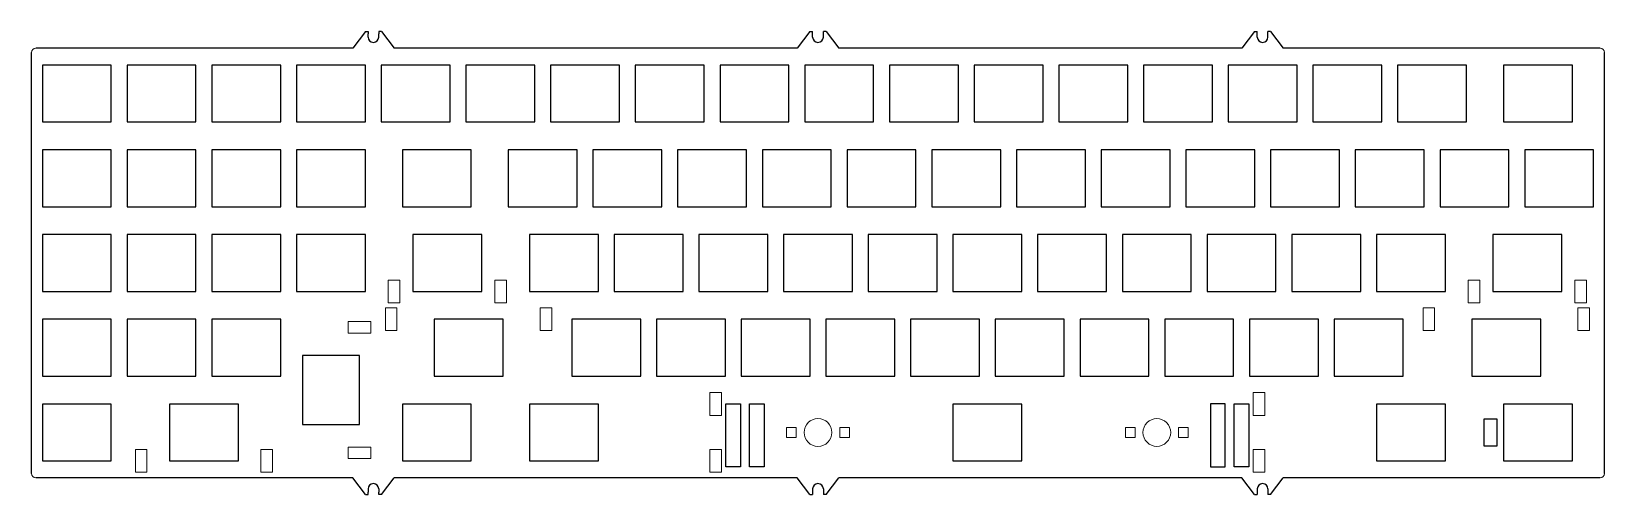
# Model space of a CAD drawing. Header units: millimetres. Extents: x 28 to 382, y -128 to -24.
import ezdxf

# ---------------------------------------------------------------- set-up
doc = ezdxf.new("R2010")
doc.units = ezdxf.units.MM
doc.header["$MEASUREMENT"] = 0

msp = doc.modelspace()

# ---------------------------------------------------------------- linework, layer by layer
for p, q in [((102.9875, -24.15), (100.1375, -27.9)), ((102.9875, -24.15), (103.5875, -24.15)), ((103.5875, -24.15), (103.5875, -24.65)), ((103.5875, -25.4), (103.5875, -24.65)), ((106.5875, -24.15), (105.9875, -24.15)), ((105.9875, -24.15), (105.9875, -24.65)), ((105.9875, -25.4), (105.9875, -24.65)), ((106.5875, -24.15), (109.4375, -27.9)), ((202.9875, -24.15), (200.1375, -27.9)), ((202.9875, -24.15), (203.5875, -24.15)), ((203.5875, -25.4), (203.5875, -24.15)), ((206.5875, -24.15), (205.9875, -24.15)), ((205.9875, -25.4), (205.9875, -24.15)), ((206.5875, -24.15), (209.4375, -27.9)), ((302.9875, -24.15), (300.1375, -27.9)), ((302.9875, -24.15), (303.5875, -24.15)), ((303.5875, -25.4), (303.5875, -24.15)), ((306.5875, -24.15), (305.9875, -24.15)), ((305.9875, -25.4), (305.9875, -24.15)), ((306.5875, -24.15), (309.4375, -27.9)), ((100.1375, -27.9), (28.9, -27.9)), ((200.1375, -27.9), (109.4375, -27.9)), ((300.1375, -27.9), (209.4375, -27.9)), ((380.675, -27.9), (309.4375, -27.9)), ((27.9, -123.5), (27.9, -28.9)), ((381.675, -123.5), (381.675, -28.9)), ((184.0875, -107.85), (187.3875, -107.85)), ((184.0875, -122.05), (184.0875, -107.85)), ((187.3875, -107.85), (187.3875, -122.05)), ((189.3875, -107.85), (192.6875, -107.85)), ((189.3875, -122.05), (189.3875, -107.85)), ((192.6875, -107.85), (192.6875, -122.05)), ((296.3875, -107.85), (293.0875, -107.85)), ((293.0875, -107.85), (293.0875, -122.05)), ((296.3875, -122.05), (296.3875, -107.85)), ((298.3875, -107.85), (301.6875, -107.85)), ((298.3875, -122.05), (298.3875, -107.85)), ((301.6875, -107.85), (301.6875, -122.05)), ((354.5125, -111.3), (354.5125, -117.3)), ((357.5125, -111.3), (354.5125, -111.3)), ((357.5125, -117.3), (357.5125, -111.3)), ((354.5125, -117.3), (357.5125, -117.3)), ((187.3875, -122.05), (184.0875, -122.05)), ((192.6875, -122.05), (189.3875, -122.05)), ((293.0875, -122.05), (296.3875, -122.05)), ((301.6875, -122.05), (298.3875, -122.05)), ((100.1375, -124.5), (28.9, -124.5)), ((102.9875, -128.25), (100.1375, -124.5)), ((103.5875, -127), (103.5875, -127.75)), ((105.9875, -127), (105.9875, -127.75)), ((106.5875, -128.25), (109.4375, -124.5)), ((200.1375, -124.5), (109.4375, -124.5)), ((202.9875, -128.25), (200.1375, -124.5)), ((203.5875, -127), (203.5875, -128.25)), ((205.9875, -127), (205.9875, -128.25)), ((206.5875, -128.25), (209.4375, -124.5)), ((300.1375, -124.5), (209.4375, -124.5)), ((302.9875, -128.25), (300.1375, -124.5)), ((303.5875, -127), (303.5875, -128.25)), ((305.9875, -127), (305.9875, -128.25)), ((306.5875, -128.25), (309.4375, -124.5)), ((380.675, -124.5), (309.4375, -124.5)), ((102.9875, -128.25), (103.5875, -128.25)), ((103.5875, -128.25), (103.5875, -127.75)), ((105.9875, -128.25), (105.9875, -127.75)), ((106.5875, -128.25), (105.9875, -128.25)), ((202.9875, -128.25), (203.5875, -128.25)), ((206.5875, -128.25), (205.9875, -128.25)), ((302.9875, -128.25), (303.5875, -128.25)), ((306.5875, -128.25), (305.9875, -128.25))]:
    msp.add_line(p, q)
for points in [[(30.35, -44.5), (45.85, -44.5), (45.85, -31.7), (30.35, -31.7)], [(49.4, -44.5), (64.9, -44.5), (64.9, -31.7), (49.4, -31.7)], [(68.45, -44.5), (83.95, -44.5), (83.95, -31.7), (68.45, -31.7)], [(87.5, -44.5), (103, -44.5), (103, -31.7), (87.5, -31.7)], [(106.55, -44.5), (122.05, -44.5), (122.05, -31.7), (106.55, -31.7)], [(125.6, -44.5), (141.1, -44.5), (141.1, -31.7), (125.6, -31.7)], [(144.65, -44.5), (160.15, -44.5), (160.15, -31.7), (144.65, -31.7)], [(163.7, -44.5), (179.2, -44.5), (179.2, -31.7), (163.7, -31.7)], [(182.75, -44.5), (198.25, -44.5), (198.25, -31.7), (182.75, -31.7)], [(201.8, -44.5), (217.3, -44.5), (217.3, -31.7), (201.8, -31.7)], [(220.85, -44.5), (236.35, -44.5), (236.35, -31.7), (220.85, -31.7)], [(239.9, -44.5), (255.4, -44.5), (255.4, -31.7), (239.9, -31.7)], [(258.95, -44.5), (274.45, -44.5), (274.45, -31.7), (258.95, -31.7)], [(278, -44.5), (293.5, -44.5), (293.5, -31.7), (278, -31.7)], [(297.05, -44.5), (312.55, -44.5), (312.55, -31.7), (297.05, -31.7)], [(316.1, -44.5), (331.6, -44.5), (331.6, -31.7), (316.1, -31.7)], [(335.15, -44.5), (350.65, -44.5), (350.65, -31.7), (335.15, -31.7)], [(358.9625, -44.5), (374.4625, -44.5), (374.4625, -31.7), (358.9625, -31.7)], [(30.35, -63.55), (45.85, -63.55), (45.85, -50.75), (30.35, -50.75)], [(49.4, -63.55), (64.9, -63.55), (64.9, -50.75), (49.4, -50.75)], [(68.45, -63.55), (83.95, -63.55), (83.95, -50.75), (68.45, -50.75)], [(87.5, -63.55), (103, -63.55), (103, -50.75), (87.5, -50.75)], [(111.3125, -63.55), (126.8125, -63.55), (126.8125, -50.75), (111.3125, -50.75)], [(135.125, -63.55), (150.625, -63.55), (150.625, -50.75), (135.125, -50.75)], [(154.175, -63.55), (169.675, -63.55), (169.675, -50.75), (154.175, -50.75)], [(173.225, -63.55), (188.725, -63.55), (188.725, -50.75), (173.225, -50.75)], [(192.275, -63.55), (207.775, -63.55), (207.775, -50.75), (192.275, -50.75)], [(211.325, -63.55), (226.825, -63.55), (226.825, -50.75), (211.325, -50.75)], [(230.375, -63.55), (245.875, -63.55), (245.875, -50.75), (230.375, -50.75)], [(249.425, -63.55), (264.925, -63.55), (264.925, -50.75), (249.425, -50.75)], [(268.475, -63.55), (283.975, -63.55), (283.975, -50.75), (268.475, -50.75)], [(287.525, -63.55), (303.025, -63.55), (303.025, -50.75), (287.525, -50.75)], [(306.575, -63.55), (322.075, -63.55), (322.075, -50.75), (306.575, -50.75)], [(325.625, -63.55), (341.125, -63.55), (341.125, -50.75), (325.625, -50.75)], [(344.675, -63.55), (360.175, -63.55), (360.175, -50.75), (344.675, -50.75)], [(363.725, -63.55), (379.225, -63.55), (379.225, -50.75), (363.725, -50.75)], [(30.35, -82.6), (45.85, -82.6), (45.85, -69.8), (30.35, -69.8)], [(49.4, -82.6), (64.9, -82.6), (64.9, -69.8), (49.4, -69.8)], [(68.45, -82.6), (83.95, -82.6), (83.95, -69.8), (68.45, -69.8)], [(87.5, -82.6), (103, -82.6), (103, -69.8), (87.5, -69.8)], [(113.69375, -82.6), (129.19375, -82.6), (129.19375, -69.8), (113.69375, -69.8)], [(139.8875, -82.6), (155.3875, -82.6), (155.3875, -69.8), (139.8875, -69.8)], [(158.9375, -82.6), (174.4375, -82.6), (174.4375, -69.8), (158.9375, -69.8)], [(177.9875, -82.6), (193.4875, -82.6), (193.4875, -69.8), (177.9875, -69.8)], [(197.0375, -82.6), (212.5375, -82.6), (212.5375, -69.8), (197.0375, -69.8)], [(216.0875, -82.6), (231.5875, -82.6), (231.5875, -69.8), (216.0875, -69.8)], [(235.1375, -82.6), (250.6375, -82.6), (250.6375, -69.8), (235.1375, -69.8)], [(254.1875, -82.6), (269.6875, -82.6), (269.6875, -69.8), (254.1875, -69.8)], [(273.2375, -82.6), (288.7375, -82.6), (288.7375, -69.8), (273.2375, -69.8)], [(292.2875, -82.6), (307.7875, -82.6), (307.7875, -69.8), (292.2875, -69.8)], [(311.3375, -82.6), (326.8375, -82.6), (326.8375, -69.8), (311.3375, -69.8)], [(330.3875, -82.6), (345.8875, -82.6), (345.8875, -69.8), (330.3875, -69.8)], [(356.58125, -82.6), (372.08125, -82.6), (372.08125, -69.8), (356.58125, -69.8)], [(30.35, -101.65), (45.85, -101.65), (45.85, -88.85), (30.35, -88.85)], [(49.4, -101.65), (64.9, -101.65), (64.9, -88.85), (49.4, -88.85)], [(68.45, -101.65), (83.95, -101.65), (83.95, -88.85), (68.45, -88.85)], [(118.45625, -101.65), (133.95625, -101.65), (133.95625, -88.85), (118.45625, -88.85)], [(149.4125, -101.65), (164.9125, -101.65), (164.9125, -88.85), (149.4125, -88.85)], [(168.4625, -101.65), (183.9625, -101.65), (183.9625, -88.85), (168.4625, -88.85)], [(187.5125, -101.65), (203.0125, -101.65), (203.0125, -88.85), (187.5125, -88.85)], [(206.5625, -101.65), (222.0625, -101.65), (222.0625, -88.85), (206.5625, -88.85)], [(225.6125, -101.65), (241.1125, -101.65), (241.1125, -88.85), (225.6125, -88.85)], [(244.6625, -101.65), (260.1625, -101.65), (260.1625, -88.85), (244.6625, -88.85)], [(263.7125, -101.65), (279.2125, -101.65), (279.2125, -88.85), (263.7125, -88.85)], [(282.7625, -101.65), (298.2625, -101.65), (298.2625, -88.85), (282.7625, -88.85)], [(301.8125, -101.65), (317.3125, -101.65), (317.3125, -88.85), (301.8125, -88.85)], [(320.8625, -101.65), (336.3625, -101.65), (336.3625, -88.85), (320.8625, -88.85)], [(351.81875, -101.65), (367.31875, -101.65), (367.31875, -88.85), (351.81875, -88.85)], [(101.65, -112.525), (101.65, -97.025), (88.85, -97.025), (88.85, -112.525)], [(30.35, -120.7), (45.85, -120.7), (45.85, -107.9), (30.35, -107.9)], [(58.925, -120.7), (74.425, -120.7), (74.425, -107.9), (58.925, -107.9)], [(111.3125, -120.7), (126.8125, -120.7), (126.8125, -107.9), (111.3125, -107.9)], [(139.8875, -120.7), (155.3875, -120.7), (155.3875, -107.9), (139.8875, -107.9)], [(235.1375, -120.7), (250.6375, -120.7), (250.6375, -107.9), (235.1375, -107.9)], [(330.3875, -120.7), (345.8875, -120.7), (345.8875, -107.9), (330.3875, -107.9)], [(358.9625, -120.7), (374.4625, -120.7), (374.4625, -107.9), (358.9625, -107.9)]]:
    msp.add_lwpolyline(points, close=True)
at = {"lineweight": 0}
for points in [[(110.74375, -85.15), (110.74375, -80.05), (108.14375, -80.05), (108.14375, -85.15)], [(132.14375, -85.15), (132.14375, -80.05), (134.74375, -80.05), (134.74375, -85.15)], [(353.63125, -85.15), (353.63125, -80.05), (351.03125, -80.05), (351.03125, -85.15)], [(375.03125, -85.15), (375.03125, -80.05), (377.63125, -80.05), (377.63125, -85.15)], [(110.10625, -91.4), (110.10625, -86.3), (107.50625, -86.3), (107.50625, -91.4)], [(142.30625, -91.4), (142.30625, -86.3), (144.90625, -86.3), (144.90625, -91.4)], [(343.46875, -91.4), (343.46875, -86.3), (340.86875, -86.3), (340.86875, -91.4)], [(375.66875, -91.4), (375.66875, -86.3), (378.26875, -86.3), (378.26875, -91.4)], [(104.2, -91.975), (99.1, -91.975), (99.1, -89.375), (104.2, -89.375)], [(183.0875, -105.35), (183.0875, -110.45), (180.4875, -110.45), (180.4875, -105.35)], [(305.2875, -105.35), (305.2875, -110.45), (302.6875, -110.45), (302.6875, -105.35)], [(197.7125, -115.4), (197.7125, -113.2), (199.9125, -113.2), (199.9125, -115.4)], [(288.0625, -115.4), (288.0625, -113.2), (285.8625, -113.2), (285.8625, -115.4)], [(53.875, -123.25), (53.875, -118.15), (51.275, -118.15), (51.275, -123.25)], [(79.475, -123.25), (79.475, -118.15), (82.075, -118.15), (82.075, -123.25)], [(104.2, -117.575), (99.1, -117.575), (99.1, -120.175), (104.2, -120.175)], [(183.0875, -123.25), (183.0875, -118.15), (180.4875, -118.15), (180.4875, -123.25)], [(302.6875, -123.25), (302.6875, -118.15), (305.2875, -118.15), (305.2875, -123.25)]]:
    msp.add_lwpolyline(points, close=True, dxfattribs=at)
at = {"linetype": 'Continuous', "lineweight": 0}
for points in [[(211.8625, -113.2), (211.8625, -115.4), (209.6625, -115.4), (209.6625, -113.2)], [(273.9125, -113.2), (273.9125, -115.4), (276.1125, -115.4), (276.1125, -113.2)]]:
    msp.add_lwpolyline(points, close=True, dxfattribs=at)
for centre in [(204.7875, -114.3), (280.9875, -114.3)]:
    msp.add_circle(centre, 3.125, dxfattribs=at)
at = {"lineweight": 0}
for centre, start, end in [((28.9, -28.9), 90, 180), ((380.675, -28.9), 0, 90), ((28.9, -123.5), 180, 270), ((380.675, -123.5), 270, 0)]:
    msp.add_arc(centre, 1, start, end, dxfattribs=at)
for centre, start, end in [((104.7875, -25.4), 180, 0), ((204.7875, -25.4), 180, 0), ((304.7875, -25.4), 180, 0), ((104.7875, -127), 0, 180), ((204.7875, -127), 0, 180), ((304.7875, -127), 0, 180)]:
    msp.add_arc(centre, 1.2, start, end)

doc.saveas('drawing.dxf')
